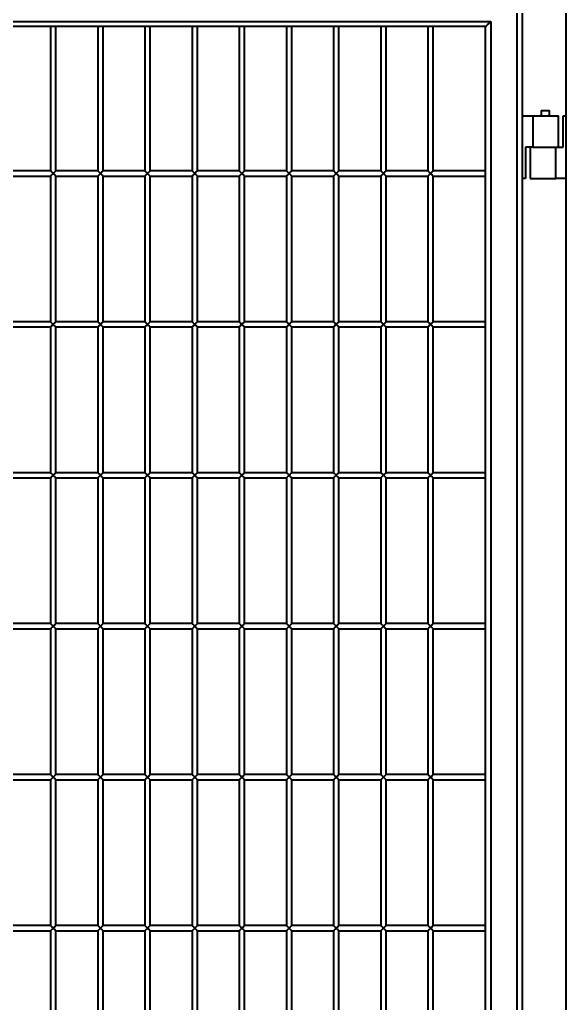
# Model space of a CAD drawing. Header units: millimetres. Extents: x 0 to 297, y 0 to 210.
# Drawn here: x 211.49 to 216.7, y 165.09 to 174.48 of the extents above; entities that cross this region are included whole.
import ezdxf

# ---------------------------------------------------------------- set-up
doc = ezdxf.new("R2010")
doc.units = ezdxf.units.MM
doc.layers.add('轮廓实线层', color=7, linetype='Continuous', lineweight=40)

msp = doc.modelspace()

# ---------------------------------------------------------------- linework, layer by layer
at = {"layer": '轮廓实线层', "color": 7, "linetype": 'Continuous', "lineweight": 40}
for p, q in [((216.7048, 155.7603), (216.7048, 175.7603)), ((216.2848, 174.7603), (216.2848, 156.7603)), ((216.2348, 156.8103), (216.2348, 174.7103)), ((208.0248, 174.4603), (215.9848, 174.4603)), ((215.9848, 174.4603), (215.9848, 157.0603)), ((215.9348, 174.4103), (208.0748, 174.4103)), ((211.7848, 174.4103), (211.7848, 173.0353)), ((211.8348, 173.0353), (211.8348, 174.4103)), ((212.2348, 174.4103), (212.2348, 173.0353)), ((212.2848, 173.0353), (212.2848, 174.4103)), ((212.6848, 174.4103), (212.6848, 173.0353)), ((212.7348, 173.0353), (212.7348, 174.4103)), ((213.1348, 174.4103), (213.1348, 173.0353)), ((213.1848, 173.0353), (213.1848, 174.4103)), ((213.5848, 174.4103), (213.5848, 173.0353)), ((213.6348, 173.0353), (213.6348, 174.4103)), ((214.0348, 174.4103), (214.0348, 173.0353)), ((214.0848, 173.0353), (214.0848, 174.4103)), ((214.4848, 174.4103), (214.4848, 173.0353)), ((214.5348, 173.0353), (214.5348, 174.4103)), ((214.9348, 174.4103), (214.9348, 173.0353)), ((214.9848, 173.0353), (214.9848, 174.4103)), ((215.3848, 174.4103), (215.3848, 173.0353)), ((215.4348, 173.0353), (215.4348, 174.4103)), ((215.9348, 157.1103), (215.9348, 174.4103)), ((216.4648, 173.6103), (216.4648, 173.5603)), ((216.4648, 173.6103), (216.5448, 173.6103)), ((216.5448, 173.5603), (216.5448, 173.6103)), ((216.2848, 173.5603), (216.3848, 173.5603)), ((216.3848, 173.5603), (216.6298, 173.5603)), ((216.3848, 173.5603), (216.3848, 173.2603)), ((216.6298, 173.2603), (216.6298, 173.5603)), ((216.6748, 173.2603), (216.6748, 173.5603)), ((216.6748, 173.5603), (216.7048, 173.5603)), ((216.3148, 173.2603), (216.3148, 172.9603)), ((216.3848, 173.2603), (216.3148, 173.2603)), ((216.3598, 173.2603), (216.3598, 172.9603)), ((216.3848, 173.2603), (216.4948, 173.2603)), ((216.4948, 173.2603), (216.6048, 173.2603)), ((216.6048, 172.9603), (216.6048, 173.2603)), ((216.6048, 173.2603), (216.6748, 173.2603)), ((211.7848, 173.0353), (211.3848, 173.0353)), ((212.2348, 173.0353), (211.8348, 173.0353)), ((212.6848, 173.0353), (212.2848, 173.0353)), ((213.1348, 173.0353), (212.7348, 173.0353)), ((213.5848, 173.0353), (213.1848, 173.0353)), ((213.5848, 173.0353), (213.6098, 173.0103)), ((214.0348, 173.0353), (213.6348, 173.0353)), ((214.4848, 173.0353), (214.0848, 173.0353)), ((214.5098, 173.0103), (214.5348, 173.0353)), ((214.9348, 173.0353), (214.5348, 173.0353)), ((214.9348, 173.0353), (214.9598, 173.0103)), ((215.3848, 173.0353), (214.9848, 173.0353)), ((215.9348, 173.0353), (215.4348, 173.0353)), ((211.3848, 172.9853), (211.7848, 172.9853)), ((211.7848, 172.9853), (211.7848, 171.5953)), ((211.8348, 171.5953), (211.8348, 172.9853)), ((211.8348, 172.9853), (212.2348, 172.9853)), ((212.2598, 173.0103), (212.2348, 172.9853)), ((212.2348, 172.9853), (212.2348, 171.5953)), ((212.2848, 171.5953), (212.2848, 172.9853)), ((212.2848, 172.9853), (212.6848, 172.9853)), ((212.6848, 172.9853), (212.6848, 171.5953)), ((212.7348, 172.9853), (212.7098, 173.0103)), ((212.7348, 171.5953), (212.7348, 172.9853)), ((212.7348, 172.9853), (213.1348, 172.9853)), ((213.1348, 172.9853), (213.1348, 171.5953)), ((213.1848, 171.5953), (213.1848, 172.9853)), ((213.1848, 172.9853), (213.5848, 172.9853)), ((213.5848, 172.9853), (213.5848, 171.5953)), ((213.6348, 171.5953), (213.6348, 172.9853)), ((213.6348, 172.9853), (214.0348, 172.9853)), ((214.0348, 172.9853), (214.0348, 171.5953)), ((214.0848, 171.5953), (214.0848, 172.9853)), ((214.0848, 172.9853), (214.4848, 172.9853)), ((214.5098, 173.0103), (214.4848, 172.9853)), ((214.4848, 172.9853), (214.4848, 171.5953)), ((214.5348, 171.5953), (214.5348, 172.9853)), ((214.5348, 172.9853), (214.9348, 172.9853)), ((214.9348, 172.9853), (214.9348, 171.5953)), ((214.9848, 172.9853), (214.9598, 173.0103)), ((214.9848, 171.5953), (214.9848, 172.9853)), ((214.9848, 172.9853), (215.3848, 172.9853)), ((215.3848, 172.9853), (215.3848, 171.5953)), ((215.4348, 172.9853), (215.9348, 172.9853)), ((215.4348, 171.5953), (215.4348, 172.9853)), ((216.3148, 172.9603), (216.2848, 172.9603)), ((216.3598, 172.9603), (216.6048, 172.9603)), ((216.7048, 172.9603), (216.6048, 172.9603)), ((211.7848, 171.5953), (211.3848, 171.5953)), ((211.3848, 171.5453), (211.7848, 171.5453)), ((211.7848, 171.5953), (211.8098, 171.5703)), ((211.7848, 171.5453), (211.7848, 170.1553)), ((211.8348, 171.5453), (211.8098, 171.5703)), ((212.2348, 171.5953), (211.8348, 171.5953)), ((211.8348, 170.1553), (211.8348, 171.5453)), ((211.8348, 171.5453), (212.2348, 171.5453)), ((212.2348, 171.5453), (212.2348, 170.1553)), ((212.6848, 171.5953), (212.2848, 171.5953)), ((212.2848, 170.1553), (212.2848, 171.5453)), ((212.2848, 171.5453), (212.6848, 171.5453)), ((212.7098, 171.5703), (212.6848, 171.5453)), ((212.6848, 171.5453), (212.6848, 170.1553)), ((212.7098, 171.5703), (212.7348, 171.5953)), ((213.1348, 171.5953), (212.7348, 171.5953)), ((212.7348, 170.1553), (212.7348, 171.5453)), ((212.7348, 171.5453), (213.1348, 171.5453)), ((213.1348, 171.5953), (213.1598, 171.5703)), ((213.1348, 171.5453), (213.1348, 170.1553)), ((213.1848, 171.5453), (213.1598, 171.5703)), ((213.5848, 171.5953), (213.1848, 171.5953)), ((213.1848, 170.1553), (213.1848, 171.5453)), ((213.1848, 171.5453), (213.5848, 171.5453)), ((213.5848, 171.5453), (213.5848, 170.1553)), ((214.0348, 171.5953), (213.6348, 171.5953)), ((213.6348, 170.1553), (213.6348, 171.5453)), ((213.6348, 171.5453), (214.0348, 171.5453)), ((214.0348, 171.5453), (214.0348, 170.1553)), ((214.4848, 171.5953), (214.0848, 171.5953)), ((214.0848, 170.1553), (214.0848, 171.5453)), ((214.0848, 171.5453), (214.4848, 171.5453)), ((214.4848, 171.5453), (214.4848, 170.1553)), ((214.9348, 171.5953), (214.5348, 171.5953)), ((214.5348, 170.1553), (214.5348, 171.5453)), ((214.5348, 171.5453), (214.9348, 171.5453)), ((214.9348, 171.5453), (214.9348, 170.1553)), ((214.9598, 171.5703), (214.9848, 171.5953)), ((215.3848, 171.5953), (214.9848, 171.5953)), ((214.9848, 170.1553), (214.9848, 171.5453)), ((214.9848, 171.5453), (215.3848, 171.5453)), ((215.3848, 171.5453), (215.3848, 170.1553)), ((215.9348, 171.5953), (215.4348, 171.5953)), ((215.4348, 171.5453), (215.9348, 171.5453)), ((215.4348, 170.1553), (215.4348, 171.5453)), ((211.7848, 170.1553), (211.3848, 170.1553)), ((212.2348, 170.1553), (211.8348, 170.1553)), ((212.2598, 170.1303), (212.2348, 170.1053)), ((212.6848, 170.1553), (212.2848, 170.1553)), ((212.7348, 170.1053), (212.7098, 170.1303)), ((213.1348, 170.1553), (212.7348, 170.1553)), ((213.5848, 170.1553), (213.1848, 170.1553)), ((214.0348, 170.1553), (213.6348, 170.1553)), ((214.4848, 170.1553), (214.0848, 170.1553)), ((214.5098, 170.1303), (214.4848, 170.1053)), ((214.5098, 170.1303), (214.5348, 170.1553)), ((214.9348, 170.1553), (214.5348, 170.1553)), ((214.9848, 170.1053), (214.9598, 170.1303)), ((215.3848, 170.1553), (214.9848, 170.1553)), ((215.9348, 170.1553), (215.4348, 170.1553)), ((211.3848, 170.1053), (211.7848, 170.1053)), ((211.7848, 170.1053), (211.7848, 168.7153)), ((211.8348, 168.7153), (211.8348, 170.1053)), ((211.8348, 170.1053), (212.2348, 170.1053)), ((212.2348, 170.1053), (212.2348, 168.7153)), ((212.2848, 168.7153), (212.2848, 170.1053)), ((212.2848, 170.1053), (212.6848, 170.1053)), ((212.6848, 170.1053), (212.6848, 168.7153)), ((212.7348, 168.7153), (212.7348, 170.1053)), ((212.7348, 170.1053), (213.1348, 170.1053)), ((213.1348, 170.1053), (213.1348, 168.7153)), ((213.1848, 168.7153), (213.1848, 170.1053)), ((213.1848, 170.1053), (213.5848, 170.1053)), ((213.5848, 170.1053), (213.5848, 168.7153)), ((213.6348, 168.7153), (213.6348, 170.1053)), ((213.6348, 170.1053), (214.0348, 170.1053)), ((214.0348, 170.1053), (214.0348, 168.7153)), ((214.0848, 168.7153), (214.0848, 170.1053)), ((214.0848, 170.1053), (214.4848, 170.1053)), ((214.4848, 170.1053), (214.4848, 168.7153)), ((214.5348, 168.7153), (214.5348, 170.1053)), ((214.5348, 170.1053), (214.9348, 170.1053)), ((214.9348, 170.1053), (214.9348, 168.7153)), ((214.9848, 168.7153), (214.9848, 170.1053)), ((214.9848, 170.1053), (215.3848, 170.1053)), ((215.3848, 170.1053), (215.3848, 168.7153)), ((215.4348, 170.1053), (215.9348, 170.1053)), ((215.4348, 168.7153), (215.4348, 170.1053)), ((211.7848, 168.7153), (211.3848, 168.7153)), ((212.2348, 168.7153), (211.8348, 168.7153)), ((212.2348, 168.7153), (212.2598, 168.6903)), ((212.6848, 168.7153), (212.2848, 168.7153)), ((212.7098, 168.6903), (212.7348, 168.7153)), ((213.1348, 168.7153), (212.7348, 168.7153)), ((213.5848, 168.7153), (213.1848, 168.7153)), ((214.0348, 168.7153), (213.6348, 168.7153)), ((214.4848, 168.7153), (214.0848, 168.7153)), ((214.4848, 168.7153), (214.5098, 168.6903)), ((214.9348, 168.7153), (214.5348, 168.7153)), ((214.9598, 168.6903), (214.9848, 168.7153)), ((215.3848, 168.7153), (214.9848, 168.7153)), ((215.9348, 168.7153), (215.4348, 168.7153)), ((211.3848, 168.6653), (211.7848, 168.6653)), ((211.7848, 168.6653), (211.7848, 167.2753)), ((211.8348, 167.2753), (211.8348, 168.6653)), ((211.8348, 168.6653), (212.2348, 168.6653)), ((212.2348, 168.6653), (212.2348, 167.2753)), ((212.2848, 167.2753), (212.2848, 168.6653)), ((212.2848, 168.6653), (212.6848, 168.6653)), ((212.6848, 168.6653), (212.6848, 167.2753)), ((212.7348, 167.2753), (212.7348, 168.6653)), ((212.7348, 168.6653), (213.1348, 168.6653)), ((213.1348, 168.6653), (213.1348, 167.2753)), ((213.1848, 167.2753), (213.1848, 168.6653)), ((213.1848, 168.6653), (213.5848, 168.6653)), ((213.5848, 168.6653), (213.5848, 167.2753)), ((213.6348, 167.2753), (213.6348, 168.6653)), ((213.6348, 168.6653), (214.0348, 168.6653)), ((214.0348, 168.6653), (214.0348, 167.2753)), ((214.0848, 167.2753), (214.0848, 168.6653)), ((214.0848, 168.6653), (214.4848, 168.6653)), ((214.4848, 168.6653), (214.4848, 167.2753)), ((214.5348, 168.6653), (214.5098, 168.6903)), ((214.5348, 167.2753), (214.5348, 168.6653)), ((214.5348, 168.6653), (214.9348, 168.6653)), ((214.9348, 168.6653), (214.9348, 167.2753)), ((214.9848, 167.2753), (214.9848, 168.6653)), ((214.9848, 168.6653), (215.3848, 168.6653)), ((215.3848, 168.6653), (215.3848, 167.2753)), ((215.4348, 168.6653), (215.9348, 168.6653)), ((215.4348, 167.2753), (215.4348, 168.6653)), ((211.7848, 167.2753), (211.3848, 167.2753)), ((211.3848, 167.2253), (211.7848, 167.2253)), ((211.8098, 167.2503), (211.7848, 167.2253)), ((211.7848, 167.2253), (211.7848, 165.8353)), ((211.8098, 167.2503), (211.8348, 167.2753)), ((212.2348, 167.2753), (211.8348, 167.2753)), ((211.8348, 165.8353), (211.8348, 167.2253)), ((211.8348, 167.2253), (212.2348, 167.2253)), ((212.2348, 167.2253), (212.2348, 165.8353)), ((212.6848, 167.2753), (212.2848, 167.2753)), ((212.2848, 165.8353), (212.2848, 167.2253)), ((212.2848, 167.2253), (212.6848, 167.2253)), ((212.6848, 167.2753), (212.7098, 167.2503)), ((212.6848, 167.2253), (212.6848, 165.8353)), ((212.7348, 167.2253), (212.7098, 167.2503)), ((213.1348, 167.2753), (212.7348, 167.2753)), ((212.7348, 165.8353), (212.7348, 167.2253)), ((212.7348, 167.2253), (213.1348, 167.2253)), ((213.1598, 167.2503), (213.1348, 167.2253)), ((213.1348, 167.2253), (213.1348, 165.8353)), ((213.1598, 167.2503), (213.1848, 167.2753)), ((213.5848, 167.2753), (213.1848, 167.2753)), ((213.1848, 165.8353), (213.1848, 167.2253)), ((213.1848, 167.2253), (213.5848, 167.2253)), ((213.5848, 167.2253), (213.5848, 165.8353)), ((214.0348, 167.2753), (213.6348, 167.2753)), ((213.6348, 165.8353), (213.6348, 167.2253)), ((213.6348, 167.2253), (214.0348, 167.2253)), ((214.0348, 167.2253), (214.0348, 165.8353)), ((214.4848, 167.2753), (214.0848, 167.2753)), ((214.0848, 165.8353), (214.0848, 167.2253)), ((214.0848, 167.2253), (214.4848, 167.2253)), ((214.4848, 167.2253), (214.4848, 165.8353)), ((214.9348, 167.2753), (214.5348, 167.2753)), ((214.5348, 165.8353), (214.5348, 167.2253)), ((214.5348, 167.2253), (214.9348, 167.2253)), ((214.9348, 167.2253), (214.9348, 165.8353)), ((214.9848, 167.2253), (214.9598, 167.2503)), ((215.3848, 167.2753), (214.9848, 167.2753)), ((214.9848, 165.8353), (214.9848, 167.2253)), ((214.9848, 167.2253), (215.3848, 167.2253)), ((215.3848, 167.2253), (215.3848, 165.8353)), ((215.9348, 167.2753), (215.4348, 167.2753)), ((215.4348, 167.2253), (215.9348, 167.2253)), ((215.4348, 165.8353), (215.4348, 167.2253)), ((211.7848, 165.8353), (211.3848, 165.8353)), ((212.2348, 165.8353), (211.8348, 165.8353)), ((212.2348, 165.8353), (212.2598, 165.8103)), ((212.6848, 165.8353), (212.2848, 165.8353)), ((212.7098, 165.8103), (212.7348, 165.8353)), ((213.1348, 165.8353), (212.7348, 165.8353)), ((213.5848, 165.8353), (213.1848, 165.8353)), ((213.6098, 165.8103), (213.5848, 165.7853)), ((214.0348, 165.8353), (213.6348, 165.8353)), ((214.4848, 165.8353), (214.0848, 165.8353)), ((214.4848, 165.8353), (214.5098, 165.8103)), ((214.9348, 165.8353), (214.5348, 165.8353)), ((214.9598, 165.8103), (214.9348, 165.7853)), ((214.9598, 165.8103), (214.9848, 165.8353)), ((215.3848, 165.8353), (214.9848, 165.8353)), ((215.9348, 165.8353), (215.4348, 165.8353)), ((211.3848, 165.7853), (211.7848, 165.7853)), ((211.7848, 165.7853), (211.7848, 164.3953)), ((211.8348, 164.3953), (211.8348, 165.7853)), ((211.8348, 165.7853), (212.2348, 165.7853)), ((212.2348, 165.7853), (212.2348, 164.3953)), ((212.2848, 164.3953), (212.2848, 165.7853)), ((212.2848, 165.7853), (212.6848, 165.7853)), ((212.6848, 165.7853), (212.6848, 164.3953)), ((212.7348, 164.3953), (212.7348, 165.7853)), ((212.7348, 165.7853), (213.1348, 165.7853)), ((213.1348, 165.7853), (213.1348, 164.3953)), ((213.1848, 164.3953), (213.1848, 165.7853)), ((213.1848, 165.7853), (213.5848, 165.7853)), ((213.5848, 165.7853), (213.5848, 164.3953)), ((213.6348, 164.3953), (213.6348, 165.7853)), ((213.6348, 165.7853), (214.0348, 165.7853)), ((214.0348, 165.7853), (214.0348, 164.3953)), ((214.0848, 164.3953), (214.0848, 165.7853)), ((214.0848, 165.7853), (214.4848, 165.7853)), ((214.4848, 165.7853), (214.4848, 164.3953)), ((214.5348, 164.3953), (214.5348, 165.7853)), ((214.5348, 165.7853), (214.9348, 165.7853)), ((214.9348, 165.7853), (214.9348, 164.3953)), ((214.9848, 164.3953), (214.9848, 165.7853)), ((214.9848, 165.7853), (215.3848, 165.7853)), ((215.3848, 165.7853), (215.3848, 164.3953)), ((215.4348, 165.7853), (215.9348, 165.7853)), ((215.4348, 164.3953), (215.4348, 165.7853))]:
    msp.add_line(p, q, dxfattribs=at)
at = {"layer": '轮廓实线层', "color": 7, "linetype": 'Continuous', "lineweight": 40, "flags": 128}
for points in [[(215.9848, 174.4603), (215.9751, 174.4505), (215.9657, 174.4411), (215.957, 174.4325), (215.9495, 174.4249), (215.9432, 174.4187), (215.9386, 174.4141), (215.9358, 174.4112), (215.9348, 174.4103)], [(211.7848, 173.0353), (211.7852, 173.0349), (211.7863, 173.0338), (211.7882, 173.0319), (211.7907, 173.0294), (211.7938, 173.0263), (211.7973, 173.0228), (211.8013, 173.0188), (211.8055, 173.0146), (211.8098, 173.0103)], [(211.8098, 173.0103), (211.8144, 173.0149), (211.8189, 173.0193), (211.823, 173.0234), (211.8267, 173.0271), (211.8298, 173.0302), (211.8322, 173.0326), (211.8339, 173.0343), (211.8347, 173.0352), (211.8348, 173.0353)], [(212.2348, 173.0353), (212.2352, 173.0349), (212.2363, 173.0338), (212.2382, 173.0319), (212.2407, 173.0294), (212.2438, 173.0263), (212.2473, 173.0228), (212.2513, 173.0188), (212.2555, 173.0146), (212.2598, 173.0103)], [(212.2598, 173.0103), (212.2644, 173.0149), (212.2689, 173.0193), (212.273, 173.0234), (212.2767, 173.0271), (212.2798, 173.0302), (212.2822, 173.0326), (212.2839, 173.0343), (212.2847, 173.0352), (212.2848, 173.0353)], [(212.6848, 173.0353), (212.6852, 173.0349), (212.6863, 173.0338), (212.6882, 173.0319), (212.6907, 173.0294), (212.6938, 173.0263), (212.6973, 173.0228), (212.7013, 173.0188), (212.7055, 173.0146), (212.7098, 173.0103)], [(212.7098, 173.0103), (212.7144, 173.0149), (212.7189, 173.0193), (212.723, 173.0234), (212.7267, 173.0271), (212.7298, 173.0302), (212.7322, 173.0326), (212.7339, 173.0343), (212.7347, 173.0352), (212.7348, 173.0353)], [(213.1348, 173.0353), (213.1352, 173.0349), (213.1363, 173.0338), (213.1382, 173.0319), (213.1407, 173.0294), (213.1438, 173.0263), (213.1473, 173.0228), (213.1513, 173.0188), (213.1555, 173.0146), (213.1598, 173.0103)], [(213.1598, 173.0103), (213.1644, 173.0149), (213.1689, 173.0193), (213.173, 173.0234), (213.1767, 173.0271), (213.1798, 173.0302), (213.1822, 173.0326), (213.1839, 173.0343), (213.1847, 173.0352), (213.1848, 173.0353)], [(213.6098, 173.0103), (213.6144, 173.0149), (213.6189, 173.0193), (213.623, 173.0234), (213.6267, 173.0271), (213.6298, 173.0302), (213.6322, 173.0326), (213.6339, 173.0343), (213.6347, 173.0352), (213.6348, 173.0353)], [(214.0348, 173.0353), (214.0352, 173.0349), (214.0363, 173.0338), (214.0382, 173.0319), (214.0407, 173.0294), (214.0438, 173.0263), (214.0473, 173.0228), (214.0513, 173.0188), (214.0555, 173.0146), (214.0598, 173.0103)], [(214.0598, 173.0103), (214.0644, 173.0149), (214.0689, 173.0193), (214.073, 173.0234), (214.0767, 173.0271), (214.0798, 173.0302), (214.0822, 173.0326), (214.0839, 173.0343), (214.0847, 173.0352), (214.0848, 173.0353)], [(214.4848, 173.0353), (214.4852, 173.0349), (214.4863, 173.0338), (214.4882, 173.0319), (214.4907, 173.0294), (214.4938, 173.0263), (214.4973, 173.0228), (214.5013, 173.0188), (214.5055, 173.0146), (214.5098, 173.0103)], [(214.9598, 173.0103), (214.9644, 173.0149), (214.9689, 173.0193), (214.973, 173.0234), (214.9767, 173.0271), (214.9798, 173.0302), (214.9822, 173.0326), (214.9839, 173.0343), (214.9847, 173.0352), (214.9848, 173.0353)], [(215.3848, 173.0353), (215.3852, 173.0349), (215.3863, 173.0338), (215.3882, 173.0319), (215.3907, 173.0294), (215.3938, 173.0263), (215.3973, 173.0228), (215.4013, 173.0188), (215.4055, 173.0146), (215.4098, 173.0103)], [(215.4098, 173.0103), (215.4144, 173.0149), (215.4189, 173.0193), (215.423, 173.0234), (215.4267, 173.0271), (215.4298, 173.0302), (215.4322, 173.0326), (215.4339, 173.0343), (215.4347, 173.0352), (215.4348, 173.0353)], [(211.8098, 173.0103), (211.8055, 173.0059), (211.8013, 173.0017), (211.7973, 172.9978), (211.7938, 172.9942), (211.7907, 172.9911), (211.7882, 172.9886), (211.7863, 172.9868), (211.7852, 172.9856), (211.7848, 172.9853)], [(211.8348, 172.9853), (211.8347, 172.9854), (211.8339, 172.9862), (211.8322, 172.9879), (211.8298, 172.9903), (211.8267, 172.9934), (211.823, 172.9971), (211.8189, 173.0012), (211.8144, 173.0057), (211.8098, 173.0103)], [(212.2848, 172.9853), (212.2847, 172.9854), (212.2839, 172.9862), (212.2822, 172.9879), (212.2798, 172.9903), (212.2767, 172.9934), (212.273, 172.9971), (212.2689, 173.0012), (212.2644, 173.0057), (212.2598, 173.0103)], [(212.7098, 173.0103), (212.7055, 173.0059), (212.7013, 173.0017), (212.6973, 172.9978), (212.6938, 172.9942), (212.6907, 172.9911), (212.6882, 172.9886), (212.6863, 172.9868), (212.6852, 172.9856), (212.6848, 172.9853)], [(213.1598, 173.0103), (213.1555, 173.0059), (213.1513, 173.0017), (213.1473, 172.9978), (213.1438, 172.9942), (213.1407, 172.9911), (213.1382, 172.9886), (213.1363, 172.9868), (213.1352, 172.9856), (213.1348, 172.9853)], [(213.1848, 172.9853), (213.1847, 172.9854), (213.1839, 172.9862), (213.1822, 172.9879), (213.1798, 172.9903), (213.1767, 172.9934), (213.173, 172.9971), (213.1689, 173.0012), (213.1644, 173.0057), (213.1598, 173.0103)], [(213.6098, 173.0103), (213.6055, 173.0059), (213.6013, 173.0017), (213.5973, 172.9978), (213.5938, 172.9942), (213.5907, 172.9911), (213.5882, 172.9886), (213.5863, 172.9868), (213.5852, 172.9856), (213.5848, 172.9853)], [(213.6348, 172.9853), (213.6347, 172.9854), (213.6339, 172.9862), (213.6322, 172.9879), (213.6298, 172.9903), (213.6267, 172.9934), (213.623, 172.9971), (213.6189, 173.0012), (213.6144, 173.0057), (213.6098, 173.0103)], [(214.0598, 173.0103), (214.0555, 173.0059), (214.0513, 173.0017), (214.0473, 172.9978), (214.0438, 172.9942), (214.0407, 172.9911), (214.0382, 172.9886), (214.0363, 172.9868), (214.0352, 172.9856), (214.0348, 172.9853)], [(214.0848, 172.9853), (214.0847, 172.9854), (214.0839, 172.9862), (214.0822, 172.9879), (214.0798, 172.9903), (214.0767, 172.9934), (214.073, 172.9971), (214.0689, 173.0012), (214.0644, 173.0057), (214.0598, 173.0103)], [(214.5348, 172.9853), (214.5347, 172.9854), (214.5339, 172.9862), (214.5322, 172.9879), (214.5298, 172.9903), (214.5267, 172.9934), (214.523, 172.9971), (214.5189, 173.0012), (214.5144, 173.0057), (214.5098, 173.0103)], [(214.9598, 173.0103), (214.9555, 173.0059), (214.9513, 173.0017), (214.9473, 172.9978), (214.9438, 172.9942), (214.9407, 172.9911), (214.9382, 172.9886), (214.9363, 172.9868), (214.9352, 172.9856), (214.9348, 172.9853)], [(215.4098, 173.0103), (215.4055, 173.0059), (215.4013, 173.0017), (215.3973, 172.9978), (215.3938, 172.9942), (215.3907, 172.9911), (215.3882, 172.9886), (215.3863, 172.9868), (215.3852, 172.9856), (215.3848, 172.9853)], [(215.4348, 172.9853), (215.4347, 172.9854), (215.4339, 172.9862), (215.4322, 172.9879), (215.4298, 172.9903), (215.4267, 172.9934), (215.423, 172.9971), (215.4189, 173.0012), (215.4144, 173.0057), (215.4098, 173.0103)], [(211.8098, 171.5703), (211.8055, 171.5659), (211.8013, 171.5617), (211.7973, 171.5578), (211.7938, 171.5542), (211.7907, 171.5511), (211.7882, 171.5486), (211.7863, 171.5468), (211.7852, 171.5456), (211.7848, 171.5453)], [(211.8098, 171.5703), (211.8144, 171.5749), (211.8189, 171.5793), (211.823, 171.5834), (211.8267, 171.5871), (211.8298, 171.5902), (211.8322, 171.5926), (211.8339, 171.5943), (211.8347, 171.5952), (211.8348, 171.5953)], [(212.2348, 171.5953), (212.2352, 171.5949), (212.2363, 171.5938), (212.2382, 171.5919), (212.2407, 171.5894), (212.2438, 171.5863), (212.2473, 171.5828), (212.2513, 171.5788), (212.2555, 171.5746), (212.2598, 171.5703)], [(212.2598, 171.5703), (212.2555, 171.5659), (212.2513, 171.5617), (212.2473, 171.5578), (212.2438, 171.5542), (212.2407, 171.5511), (212.2382, 171.5486), (212.2363, 171.5468), (212.2352, 171.5456), (212.2348, 171.5453)], [(212.2598, 171.5703), (212.2644, 171.5749), (212.2689, 171.5793), (212.273, 171.5834), (212.2767, 171.5871), (212.2798, 171.5902), (212.2822, 171.5926), (212.2839, 171.5943), (212.2847, 171.5952), (212.2848, 171.5953)], [(212.2848, 171.5453), (212.2847, 171.5454), (212.2839, 171.5462), (212.2822, 171.5479), (212.2798, 171.5503), (212.2767, 171.5534), (212.273, 171.5571), (212.2689, 171.5612), (212.2644, 171.5657), (212.2598, 171.5703)], [(212.6848, 171.5953), (212.6852, 171.5949), (212.6863, 171.5938), (212.6882, 171.5919), (212.6907, 171.5894), (212.6938, 171.5863), (212.6973, 171.5828), (212.7013, 171.5788), (212.7055, 171.5746), (212.7098, 171.5703)], [(212.7348, 171.5453), (212.7347, 171.5454), (212.7339, 171.5462), (212.7322, 171.5479), (212.7298, 171.5503), (212.7267, 171.5534), (212.723, 171.5571), (212.7189, 171.5612), (212.7144, 171.5657), (212.7098, 171.5703)], [(213.1598, 171.5703), (213.1555, 171.5659), (213.1513, 171.5617), (213.1473, 171.5578), (213.1438, 171.5542), (213.1407, 171.5511), (213.1382, 171.5486), (213.1363, 171.5468), (213.1352, 171.5456), (213.1348, 171.5453)], [(213.1598, 171.5703), (213.1644, 171.5749), (213.1689, 171.5793), (213.173, 171.5834), (213.1767, 171.5871), (213.1798, 171.5902), (213.1822, 171.5926), (213.1839, 171.5943), (213.1847, 171.5952), (213.1848, 171.5953)], [(213.5848, 171.5953), (213.5852, 171.5949), (213.5863, 171.5938), (213.5882, 171.5919), (213.5907, 171.5894), (213.5938, 171.5863), (213.5973, 171.5828), (213.6013, 171.5788), (213.6055, 171.5746), (213.6098, 171.5703)], [(213.6098, 171.5703), (213.6055, 171.5659), (213.6013, 171.5617), (213.5973, 171.5578), (213.5938, 171.5542), (213.5907, 171.5511), (213.5882, 171.5486), (213.5863, 171.5468), (213.5852, 171.5456), (213.5848, 171.5453)], [(213.6098, 171.5703), (213.6144, 171.5749), (213.6189, 171.5793), (213.623, 171.5834), (213.6267, 171.5871), (213.6298, 171.5902), (213.6322, 171.5926), (213.6339, 171.5943), (213.6347, 171.5952), (213.6348, 171.5953)], [(213.6348, 171.5453), (213.6347, 171.5454), (213.6339, 171.5462), (213.6322, 171.5479), (213.6298, 171.5503), (213.6267, 171.5534), (213.623, 171.5571), (213.6189, 171.5612), (213.6144, 171.5657), (213.6098, 171.5703)], [(214.0348, 171.5953), (214.0352, 171.5949), (214.0363, 171.5938), (214.0382, 171.5919), (214.0407, 171.5894), (214.0438, 171.5863), (214.0473, 171.5828), (214.0513, 171.5788), (214.0555, 171.5746), (214.0598, 171.5703)], [(214.0598, 171.5703), (214.0555, 171.5659), (214.0513, 171.5617), (214.0473, 171.5578), (214.0438, 171.5542), (214.0407, 171.5511), (214.0382, 171.5486), (214.0363, 171.5468), (214.0352, 171.5456), (214.0348, 171.5453)], [(214.0598, 171.5703), (214.0644, 171.5749), (214.0689, 171.5793), (214.073, 171.5834), (214.0767, 171.5871), (214.0798, 171.5902), (214.0822, 171.5926), (214.0839, 171.5943), (214.0847, 171.5952), (214.0848, 171.5953)], [(214.0848, 171.5453), (214.0847, 171.5454), (214.0839, 171.5462), (214.0822, 171.5479), (214.0798, 171.5503), (214.0767, 171.5534), (214.073, 171.5571), (214.0689, 171.5612), (214.0644, 171.5657), (214.0598, 171.5703)], [(214.4848, 171.5953), (214.4852, 171.5949), (214.4863, 171.5938), (214.4882, 171.5919), (214.4907, 171.5894), (214.4938, 171.5863), (214.4973, 171.5828), (214.5013, 171.5788), (214.5055, 171.5746), (214.5098, 171.5703)], [(214.5098, 171.5703), (214.5055, 171.5659), (214.5013, 171.5617), (214.4973, 171.5578), (214.4938, 171.5542), (214.4907, 171.5511), (214.4882, 171.5486), (214.4863, 171.5468), (214.4852, 171.5456), (214.4848, 171.5453)], [(214.5098, 171.5703), (214.5144, 171.5749), (214.5189, 171.5793), (214.523, 171.5834), (214.5267, 171.5871), (214.5298, 171.5902), (214.5322, 171.5926), (214.5339, 171.5943), (214.5347, 171.5952), (214.5348, 171.5953)], [(214.5348, 171.5453), (214.5347, 171.5454), (214.5339, 171.5462), (214.5322, 171.5479), (214.5298, 171.5503), (214.5267, 171.5534), (214.523, 171.5571), (214.5189, 171.5612), (214.5144, 171.5657), (214.5098, 171.5703)], [(214.9348, 171.5953), (214.9352, 171.5949), (214.9363, 171.5938), (214.9382, 171.5919), (214.9407, 171.5894), (214.9438, 171.5863), (214.9473, 171.5828), (214.9513, 171.5788), (214.9555, 171.5746), (214.9598, 171.5703)], [(214.9598, 171.5703), (214.9555, 171.5659), (214.9513, 171.5617), (214.9473, 171.5578), (214.9438, 171.5542), (214.9407, 171.5511), (214.9382, 171.5486), (214.9363, 171.5468), (214.9352, 171.5456), (214.9348, 171.5453)], [(214.9848, 171.5453), (214.9847, 171.5454), (214.9839, 171.5462), (214.9822, 171.5479), (214.9798, 171.5503), (214.9767, 171.5534), (214.973, 171.5571), (214.9689, 171.5612), (214.9644, 171.5657), (214.9598, 171.5703)], [(215.3848, 171.5953), (215.3852, 171.5949), (215.3863, 171.5938), (215.3882, 171.5919), (215.3907, 171.5894), (215.3938, 171.5863), (215.3973, 171.5828), (215.4013, 171.5788), (215.4055, 171.5746), (215.4098, 171.5703)], [(215.4098, 171.5703), (215.4055, 171.5659), (215.4013, 171.5617), (215.3973, 171.5578), (215.3938, 171.5542), (215.3907, 171.5511), (215.3882, 171.5486), (215.3863, 171.5468), (215.3852, 171.5456), (215.3848, 171.5453)], [(215.4098, 171.5703), (215.4144, 171.5749), (215.4189, 171.5793), (215.423, 171.5834), (215.4267, 171.5871), (215.4298, 171.5902), (215.4322, 171.5926), (215.4339, 171.5943), (215.4347, 171.5952), (215.4348, 171.5953)], [(215.4348, 171.5453), (215.4347, 171.5454), (215.4339, 171.5462), (215.4322, 171.5479), (215.4298, 171.5503), (215.4267, 171.5534), (215.423, 171.5571), (215.4189, 171.5612), (215.4144, 171.5657), (215.4098, 171.5703)], [(211.7848, 170.1553), (211.7852, 170.1549), (211.7863, 170.1538), (211.7882, 170.1519), (211.7907, 170.1494), (211.7938, 170.1463), (211.7973, 170.1428), (211.8013, 170.1388), (211.8055, 170.1346), (211.8098, 170.1303)], [(211.8098, 170.1303), (211.8055, 170.1259), (211.8013, 170.1217), (211.7973, 170.1178), (211.7938, 170.1142), (211.7907, 170.1111), (211.7882, 170.1086), (211.7863, 170.1068), (211.7852, 170.1056), (211.7848, 170.1053)], [(211.8098, 170.1303), (211.8144, 170.1349), (211.8189, 170.1393), (211.823, 170.1434), (211.8267, 170.1471), (211.8298, 170.1502), (211.8322, 170.1526), (211.8339, 170.1543), (211.8347, 170.1552), (211.8348, 170.1553)], [(211.8348, 170.1053), (211.8347, 170.1054), (211.8339, 170.1062), (211.8322, 170.1079), (211.8298, 170.1103), (211.8267, 170.1134), (211.823, 170.1171), (211.8189, 170.1212), (211.8144, 170.1257), (211.8098, 170.1303)], [(212.2348, 170.1553), (212.2352, 170.1549), (212.2363, 170.1538), (212.2382, 170.1519), (212.2407, 170.1494), (212.2438, 170.1463), (212.2473, 170.1428), (212.2513, 170.1388), (212.2555, 170.1346), (212.2598, 170.1303)], [(212.2598, 170.1303), (212.2644, 170.1349), (212.2689, 170.1393), (212.273, 170.1434), (212.2767, 170.1471), (212.2798, 170.1502), (212.2822, 170.1526), (212.2839, 170.1543), (212.2847, 170.1552), (212.2848, 170.1553)], [(212.2848, 170.1053), (212.2847, 170.1054), (212.2839, 170.1062), (212.2822, 170.1079), (212.2798, 170.1103), (212.2767, 170.1134), (212.273, 170.1171), (212.2689, 170.1212), (212.2644, 170.1257), (212.2598, 170.1303)], [(212.6848, 170.1553), (212.6852, 170.1549), (212.6863, 170.1538), (212.6882, 170.1519), (212.6907, 170.1494), (212.6938, 170.1463), (212.6973, 170.1428), (212.7013, 170.1388), (212.7055, 170.1346), (212.7098, 170.1303)], [(212.7098, 170.1303), (212.7055, 170.1259), (212.7013, 170.1217), (212.6973, 170.1178), (212.6938, 170.1142), (212.6907, 170.1111), (212.6882, 170.1086), (212.6863, 170.1068), (212.6852, 170.1056), (212.6848, 170.1053)], [(212.7098, 170.1303), (212.7144, 170.1349), (212.7189, 170.1393), (212.723, 170.1434), (212.7267, 170.1471), (212.7298, 170.1502), (212.7322, 170.1526), (212.7339, 170.1543), (212.7347, 170.1552), (212.7348, 170.1553)], [(213.1348, 170.1553), (213.1352, 170.1549), (213.1363, 170.1538), (213.1382, 170.1519), (213.1407, 170.1494), (213.1438, 170.1463), (213.1473, 170.1428), (213.1513, 170.1388), (213.1555, 170.1346), (213.1598, 170.1303)], [(213.1598, 170.1303), (213.1555, 170.1259), (213.1513, 170.1217), (213.1473, 170.1178), (213.1438, 170.1142), (213.1407, 170.1111), (213.1382, 170.1086), (213.1363, 170.1068), (213.1352, 170.1056), (213.1348, 170.1053)], [(213.1598, 170.1303), (213.1644, 170.1349), (213.1689, 170.1393), (213.173, 170.1434), (213.1767, 170.1471), (213.1798, 170.1502), (213.1822, 170.1526), (213.1839, 170.1543), (213.1847, 170.1552), (213.1848, 170.1553)], [(213.1848, 170.1053), (213.1847, 170.1054), (213.1839, 170.1062), (213.1822, 170.1079), (213.1798, 170.1103), (213.1767, 170.1134), (213.173, 170.1171), (213.1689, 170.1212), (213.1644, 170.1257), (213.1598, 170.1303)], [(213.5848, 170.1553), (213.5852, 170.1549), (213.5863, 170.1538), (213.5882, 170.1519), (213.5907, 170.1494), (213.5938, 170.1463), (213.5973, 170.1428), (213.6013, 170.1388), (213.6055, 170.1346), (213.6098, 170.1303)], [(213.6098, 170.1303), (213.6055, 170.1259), (213.6013, 170.1217), (213.5973, 170.1178), (213.5938, 170.1142), (213.5907, 170.1111), (213.5882, 170.1086), (213.5863, 170.1068), (213.5852, 170.1056), (213.5848, 170.1053)], [(213.6098, 170.1303), (213.6144, 170.1349), (213.6189, 170.1393), (213.623, 170.1434), (213.6267, 170.1471), (213.6298, 170.1502), (213.6322, 170.1526), (213.6339, 170.1543), (213.6347, 170.1552), (213.6348, 170.1553)], [(213.6348, 170.1053), (213.6347, 170.1054), (213.6339, 170.1062), (213.6322, 170.1079), (213.6298, 170.1103), (213.6267, 170.1134), (213.623, 170.1171), (213.6189, 170.1212), (213.6144, 170.1257), (213.6098, 170.1303)], [(214.0348, 170.1553), (214.0352, 170.1549), (214.0363, 170.1538), (214.0382, 170.1519), (214.0407, 170.1494), (214.0438, 170.1463), (214.0473, 170.1428), (214.0513, 170.1388), (214.0555, 170.1346), (214.0598, 170.1303)], [(214.0598, 170.1303), (214.0555, 170.1259), (214.0513, 170.1217), (214.0473, 170.1178), (214.0438, 170.1142), (214.0407, 170.1111), (214.0382, 170.1086), (214.0363, 170.1068), (214.0352, 170.1056), (214.0348, 170.1053)], [(214.0598, 170.1303), (214.0644, 170.1349), (214.0689, 170.1393), (214.073, 170.1434), (214.0767, 170.1471), (214.0798, 170.1502), (214.0822, 170.1526), (214.0839, 170.1543), (214.0847, 170.1552), (214.0848, 170.1553)], [(214.0848, 170.1053), (214.0847, 170.1054), (214.0839, 170.1062), (214.0822, 170.1079), (214.0798, 170.1103), (214.0767, 170.1134), (214.073, 170.1171), (214.0689, 170.1212), (214.0644, 170.1257), (214.0598, 170.1303)], [(214.4848, 170.1553), (214.4852, 170.1549), (214.4863, 170.1538), (214.4882, 170.1519), (214.4907, 170.1494), (214.4938, 170.1463), (214.4973, 170.1428), (214.5013, 170.1388), (214.5055, 170.1346), (214.5098, 170.1303)], [(214.5348, 170.1053), (214.5347, 170.1054), (214.5339, 170.1062), (214.5322, 170.1079), (214.5298, 170.1103), (214.5267, 170.1134), (214.523, 170.1171), (214.5189, 170.1212), (214.5144, 170.1257), (214.5098, 170.1303)], [(214.9348, 170.1553), (214.9352, 170.1549), (214.9363, 170.1538), (214.9382, 170.1519), (214.9407, 170.1494), (214.9438, 170.1463), (214.9473, 170.1428), (214.9513, 170.1388), (214.9555, 170.1346), (214.9598, 170.1303)], [(214.9598, 170.1303), (214.9555, 170.1259), (214.9513, 170.1217), (214.9473, 170.1178), (214.9438, 170.1142), (214.9407, 170.1111), (214.9382, 170.1086), (214.9363, 170.1068), (214.9352, 170.1056), (214.9348, 170.1053)], [(214.9598, 170.1303), (214.9644, 170.1349), (214.9689, 170.1393), (214.973, 170.1434), (214.9767, 170.1471), (214.9798, 170.1502), (214.9822, 170.1526), (214.9839, 170.1543), (214.9847, 170.1552), (214.9848, 170.1553)], [(215.3848, 170.1553), (215.3852, 170.1549), (215.3863, 170.1538), (215.3882, 170.1519), (215.3907, 170.1494), (215.3938, 170.1463), (215.3973, 170.1428), (215.4013, 170.1388), (215.4055, 170.1346), (215.4098, 170.1303)], [(215.4098, 170.1303), (215.4055, 170.1259), (215.4013, 170.1217), (215.3973, 170.1178), (215.3938, 170.1142), (215.3907, 170.1111), (215.3882, 170.1086), (215.3863, 170.1068), (215.3852, 170.1056), (215.3848, 170.1053)], [(215.4098, 170.1303), (215.4144, 170.1349), (215.4189, 170.1393), (215.423, 170.1434), (215.4267, 170.1471), (215.4298, 170.1502), (215.4322, 170.1526), (215.4339, 170.1543), (215.4347, 170.1552), (215.4348, 170.1553)], [(215.4348, 170.1053), (215.4347, 170.1054), (215.4339, 170.1062), (215.4322, 170.1079), (215.4298, 170.1103), (215.4267, 170.1134), (215.423, 170.1171), (215.4189, 170.1212), (215.4144, 170.1257), (215.4098, 170.1303)], [(211.7848, 168.7153), (211.7852, 168.7149), (211.7863, 168.7138), (211.7882, 168.7119), (211.7907, 168.7094), (211.7938, 168.7063), (211.7973, 168.7028), (211.8013, 168.6988), (211.8055, 168.6946), (211.8098, 168.6903)], [(211.8098, 168.6903), (211.8144, 168.6949), (211.8189, 168.6993), (211.823, 168.7034), (211.8267, 168.7071), (211.8298, 168.7102), (211.8322, 168.7126), (211.8339, 168.7143), (211.8347, 168.7152), (211.8348, 168.7153)], [(212.2598, 168.6903), (212.2644, 168.6949), (212.2689, 168.6993), (212.273, 168.7034), (212.2767, 168.7071), (212.2798, 168.7102), (212.2822, 168.7126), (212.2839, 168.7143), (212.2847, 168.7152), (212.2848, 168.7153)], [(212.6848, 168.7153), (212.6852, 168.7149), (212.6863, 168.7138), (212.6882, 168.7119), (212.6907, 168.7094), (212.6938, 168.7063), (212.6973, 168.7028), (212.7013, 168.6988), (212.7055, 168.6946), (212.7098, 168.6903)], [(213.1348, 168.7153), (213.1352, 168.7149), (213.1363, 168.7138), (213.1382, 168.7119), (213.1407, 168.7094), (213.1438, 168.7063), (213.1473, 168.7028), (213.1513, 168.6988), (213.1555, 168.6946), (213.1598, 168.6903)], [(213.1598, 168.6903), (213.1644, 168.6949), (213.1689, 168.6993), (213.173, 168.7034), (213.1767, 168.7071), (213.1798, 168.7102), (213.1822, 168.7126), (213.1839, 168.7143), (213.1847, 168.7152), (213.1848, 168.7153)], [(213.5848, 168.7153), (213.5852, 168.7149), (213.5863, 168.7138), (213.5882, 168.7119), (213.5907, 168.7094), (213.5938, 168.7063), (213.5973, 168.7028), (213.6013, 168.6988), (213.6055, 168.6946), (213.6098, 168.6903)], [(213.6098, 168.6903), (213.6144, 168.6949), (213.6189, 168.6993), (213.623, 168.7034), (213.6267, 168.7071), (213.6298, 168.7102), (213.6322, 168.7126), (213.6339, 168.7143), (213.6347, 168.7152), (213.6348, 168.7153)], [(214.0348, 168.7153), (214.0352, 168.7149), (214.0363, 168.7138), (214.0382, 168.7119), (214.0407, 168.7094), (214.0438, 168.7063), (214.0473, 168.7028), (214.0513, 168.6988), (214.0555, 168.6946), (214.0598, 168.6903)], [(214.0598, 168.6903), (214.0644, 168.6949), (214.0689, 168.6993), (214.073, 168.7034), (214.0767, 168.7071), (214.0798, 168.7102), (214.0822, 168.7126), (214.0839, 168.7143), (214.0847, 168.7152), (214.0848, 168.7153)], [(214.5098, 168.6903), (214.5144, 168.6949), (214.5189, 168.6993), (214.523, 168.7034), (214.5267, 168.7071), (214.5298, 168.7102), (214.5322, 168.7126), (214.5339, 168.7143), (214.5347, 168.7152), (214.5348, 168.7153)], [(214.9348, 168.7153), (214.9352, 168.7149), (214.9363, 168.7138), (214.9382, 168.7119), (214.9407, 168.7094), (214.9438, 168.7063), (214.9473, 168.7028), (214.9513, 168.6988), (214.9555, 168.6946), (214.9598, 168.6903)], [(215.3848, 168.7153), (215.3852, 168.7149), (215.3863, 168.7138), (215.3882, 168.7119), (215.3907, 168.7094), (215.3938, 168.7063), (215.3973, 168.7028), (215.4013, 168.6988), (215.4055, 168.6946), (215.4098, 168.6903)], [(215.4098, 168.6903), (215.4144, 168.6949), (215.4189, 168.6993), (215.423, 168.7034), (215.4267, 168.7071), (215.4298, 168.7102), (215.4322, 168.7126), (215.4339, 168.7143), (215.4347, 168.7152), (215.4348, 168.7153)], [(211.8098, 168.6903), (211.8055, 168.6859), (211.8013, 168.6817), (211.7973, 168.6778), (211.7938, 168.6742), (211.7907, 168.6711), (211.7882, 168.6686), (211.7863, 168.6668), (211.7852, 168.6656), (211.7848, 168.6653)], [(211.8348, 168.6653), (211.8347, 168.6654), (211.8339, 168.6662), (211.8322, 168.6679), (211.8298, 168.6703), (211.8267, 168.6734), (211.823, 168.6771), (211.8189, 168.6812), (211.8144, 168.6857), (211.8098, 168.6903)], [(212.2598, 168.6903), (212.2555, 168.6859), (212.2513, 168.6817), (212.2473, 168.6778), (212.2438, 168.6742), (212.2407, 168.6711), (212.2382, 168.6686), (212.2363, 168.6668), (212.2352, 168.6656), (212.2348, 168.6653)], [(212.2848, 168.6653), (212.2847, 168.6654), (212.2839, 168.6662), (212.2822, 168.6679), (212.2798, 168.6703), (212.2767, 168.6734), (212.273, 168.6771), (212.2689, 168.6812), (212.2644, 168.6857), (212.2598, 168.6903)], [(212.7098, 168.6903), (212.7055, 168.6859), (212.7013, 168.6817), (212.6973, 168.6778), (212.6938, 168.6742), (212.6907, 168.6711), (212.6882, 168.6686), (212.6863, 168.6668), (212.6852, 168.6656), (212.6848, 168.6653)], [(212.7348, 168.6653), (212.7347, 168.6654), (212.7339, 168.6662), (212.7322, 168.6679), (212.7298, 168.6703), (212.7267, 168.6734), (212.723, 168.6771), (212.7189, 168.6812), (212.7144, 168.6857), (212.7098, 168.6903)], [(213.1598, 168.6903), (213.1555, 168.6859), (213.1513, 168.6817), (213.1473, 168.6778), (213.1438, 168.6742), (213.1407, 168.6711), (213.1382, 168.6686), (213.1363, 168.6668), (213.1352, 168.6656), (213.1348, 168.6653)], [(213.1848, 168.6653), (213.1847, 168.6654), (213.1839, 168.6662), (213.1822, 168.6679), (213.1798, 168.6703), (213.1767, 168.6734), (213.173, 168.6771), (213.1689, 168.6812), (213.1644, 168.6857), (213.1598, 168.6903)], [(213.6098, 168.6903), (213.6055, 168.6859), (213.6013, 168.6817), (213.5973, 168.6778), (213.5938, 168.6742), (213.5907, 168.6711), (213.5882, 168.6686), (213.5863, 168.6668), (213.5852, 168.6656), (213.5848, 168.6653)], [(213.6348, 168.6653), (213.6347, 168.6654), (213.6339, 168.6662), (213.6322, 168.6679), (213.6298, 168.6703), (213.6267, 168.6734), (213.623, 168.6771), (213.6189, 168.6812), (213.6144, 168.6857), (213.6098, 168.6903)], [(214.0598, 168.6903), (214.0555, 168.6859), (214.0513, 168.6817), (214.0473, 168.6778), (214.0438, 168.6742), (214.0407, 168.6711), (214.0382, 168.6686), (214.0363, 168.6668), (214.0352, 168.6656), (214.0348, 168.6653)], [(214.0848, 168.6653), (214.0847, 168.6654), (214.0839, 168.6662), (214.0822, 168.6679), (214.0798, 168.6703), (214.0767, 168.6734), (214.073, 168.6771), (214.0689, 168.6812), (214.0644, 168.6857), (214.0598, 168.6903)], [(214.5098, 168.6903), (214.5055, 168.6859), (214.5013, 168.6817), (214.4973, 168.6778), (214.4938, 168.6742), (214.4907, 168.6711), (214.4882, 168.6686), (214.4863, 168.6668), (214.4852, 168.6656), (214.4848, 168.6653)], [(214.9598, 168.6903), (214.9555, 168.6859), (214.9513, 168.6817), (214.9473, 168.6778), (214.9438, 168.6742), (214.9407, 168.6711), (214.9382, 168.6686), (214.9363, 168.6668), (214.9352, 168.6656), (214.9348, 168.6653)], [(214.9848, 168.6653), (214.9847, 168.6654), (214.9839, 168.6662), (214.9822, 168.6679), (214.9798, 168.6703), (214.9767, 168.6734), (214.973, 168.6771), (214.9689, 168.6812), (214.9644, 168.6857), (214.9598, 168.6903)], [(215.4098, 168.6903), (215.4055, 168.6859), (215.4013, 168.6817), (215.3973, 168.6778), (215.3938, 168.6742), (215.3907, 168.6711), (215.3882, 168.6686), (215.3863, 168.6668), (215.3852, 168.6656), (215.3848, 168.6653)], [(215.4348, 168.6653), (215.4347, 168.6654), (215.4339, 168.6662), (215.4322, 168.6679), (215.4298, 168.6703), (215.4267, 168.6734), (215.423, 168.6771), (215.4189, 168.6812), (215.4144, 168.6857), (215.4098, 168.6903)], [(211.7848, 167.2753), (211.7852, 167.2749), (211.7863, 167.2738), (211.7882, 167.2719), (211.7907, 167.2694), (211.7938, 167.2663), (211.7973, 167.2628), (211.8013, 167.2588), (211.8055, 167.2546), (211.8098, 167.2503)], [(211.8348, 167.2253), (211.8347, 167.2254), (211.8339, 167.2262), (211.8322, 167.2279), (211.8298, 167.2303), (211.8267, 167.2334), (211.823, 167.2371), (211.8189, 167.2412), (211.8144, 167.2457), (211.8098, 167.2503)], [(212.2348, 167.2753), (212.2352, 167.2749), (212.2363, 167.2738), (212.2382, 167.2719), (212.2407, 167.2694), (212.2438, 167.2663), (212.2473, 167.2628), (212.2513, 167.2588), (212.2555, 167.2546), (212.2598, 167.2503)], [(212.2598, 167.2503), (212.2555, 167.2459), (212.2513, 167.2417), (212.2473, 167.2378), (212.2438, 167.2342), (212.2407, 167.2311), (212.2382, 167.2286), (212.2363, 167.2268), (212.2352, 167.2256), (212.2348, 167.2253)], [(212.2598, 167.2503), (212.2644, 167.2549), (212.2689, 167.2593), (212.273, 167.2634), (212.2767, 167.2671), (212.2798, 167.2702), (212.2822, 167.2726), (212.2839, 167.2743), (212.2847, 167.2752), (212.2848, 167.2753)], [(212.2848, 167.2253), (212.2847, 167.2254), (212.2839, 167.2262), (212.2822, 167.2279), (212.2798, 167.2303), (212.2767, 167.2334), (212.273, 167.2371), (212.2689, 167.2412), (212.2644, 167.2457), (212.2598, 167.2503)], [(212.7098, 167.2503), (212.7055, 167.2459), (212.7013, 167.2417), (212.6973, 167.2378), (212.6938, 167.2342), (212.6907, 167.2311), (212.6882, 167.2286), (212.6863, 167.2268), (212.6852, 167.2256), (212.6848, 167.2253)], [(212.7098, 167.2503), (212.7144, 167.2549), (212.7189, 167.2593), (212.723, 167.2634), (212.7267, 167.2671), (212.7298, 167.2702), (212.7322, 167.2726), (212.7339, 167.2743), (212.7347, 167.2752), (212.7348, 167.2753)], [(213.1348, 167.2753), (213.1352, 167.2749), (213.1363, 167.2738), (213.1382, 167.2719), (213.1407, 167.2694), (213.1438, 167.2663), (213.1473, 167.2628), (213.1513, 167.2588), (213.1555, 167.2546), (213.1598, 167.2503)], [(213.1848, 167.2253), (213.1847, 167.2254), (213.1839, 167.2262), (213.1822, 167.2279), (213.1798, 167.2303), (213.1767, 167.2334), (213.173, 167.2371), (213.1689, 167.2412), (213.1644, 167.2457), (213.1598, 167.2503)], [(213.5848, 167.2753), (213.5852, 167.2749), (213.5863, 167.2738), (213.5882, 167.2719), (213.5907, 167.2694), (213.5938, 167.2663), (213.5973, 167.2628), (213.6013, 167.2588), (213.6055, 167.2546), (213.6098, 167.2503)], [(213.6098, 167.2503), (213.6055, 167.2459), (213.6013, 167.2417), (213.5973, 167.2378), (213.5938, 167.2342), (213.5907, 167.2311), (213.5882, 167.2286), (213.5863, 167.2268), (213.5852, 167.2256), (213.5848, 167.2253)], [(213.6098, 167.2503), (213.6144, 167.2549), (213.6189, 167.2593), (213.623, 167.2634), (213.6267, 167.2671), (213.6298, 167.2702), (213.6322, 167.2726), (213.6339, 167.2743), (213.6347, 167.2752), (213.6348, 167.2753)], [(213.6348, 167.2253), (213.6347, 167.2254), (213.6339, 167.2262), (213.6322, 167.2279), (213.6298, 167.2303), (213.6267, 167.2334), (213.623, 167.2371), (213.6189, 167.2412), (213.6144, 167.2457), (213.6098, 167.2503)], [(214.0348, 167.2753), (214.0352, 167.2749), (214.0363, 167.2738), (214.0382, 167.2719), (214.0407, 167.2694), (214.0438, 167.2663), (214.0473, 167.2628), (214.0513, 167.2588), (214.0555, 167.2546), (214.0598, 167.2503)], [(214.0598, 167.2503), (214.0555, 167.2459), (214.0513, 167.2417), (214.0473, 167.2378), (214.0438, 167.2342), (214.0407, 167.2311), (214.0382, 167.2286), (214.0363, 167.2268), (214.0352, 167.2256), (214.0348, 167.2253)], [(214.0598, 167.2503), (214.0644, 167.2549), (214.0689, 167.2593), (214.073, 167.2634), (214.0767, 167.2671), (214.0798, 167.2702), (214.0822, 167.2726), (214.0839, 167.2743), (214.0847, 167.2752), (214.0848, 167.2753)], [(214.0848, 167.2253), (214.0847, 167.2254), (214.0839, 167.2262), (214.0822, 167.2279), (214.0798, 167.2303), (214.0767, 167.2334), (214.073, 167.2371), (214.0689, 167.2412), (214.0644, 167.2457), (214.0598, 167.2503)], [(214.4848, 167.2753), (214.4852, 167.2749), (214.4863, 167.2738), (214.4882, 167.2719), (214.4907, 167.2694), (214.4938, 167.2663), (214.4973, 167.2628), (214.5013, 167.2588), (214.5055, 167.2546), (214.5098, 167.2503)], [(214.5098, 167.2503), (214.5055, 167.2459), (214.5013, 167.2417), (214.4973, 167.2378), (214.4938, 167.2342), (214.4907, 167.2311), (214.4882, 167.2286), (214.4863, 167.2268), (214.4852, 167.2256), (214.4848, 167.2253)], [(214.5098, 167.2503), (214.5144, 167.2549), (214.5189, 167.2593), (214.523, 167.2634), (214.5267, 167.2671), (214.5298, 167.2702), (214.5322, 167.2726), (214.5339, 167.2743), (214.5347, 167.2752), (214.5348, 167.2753)], [(214.5348, 167.2253), (214.5347, 167.2254), (214.5339, 167.2262), (214.5322, 167.2279), (214.5298, 167.2303), (214.5267, 167.2334), (214.523, 167.2371), (214.5189, 167.2412), (214.5144, 167.2457), (214.5098, 167.2503)], [(214.9348, 167.2753), (214.9352, 167.2749), (214.9363, 167.2738), (214.9382, 167.2719), (214.9407, 167.2694), (214.9438, 167.2663), (214.9473, 167.2628), (214.9513, 167.2588), (214.9555, 167.2546), (214.9598, 167.2503)], [(214.9598, 167.2503), (214.9555, 167.2459), (214.9513, 167.2417), (214.9473, 167.2378), (214.9438, 167.2342), (214.9407, 167.2311), (214.9382, 167.2286), (214.9363, 167.2268), (214.9352, 167.2256), (214.9348, 167.2253)], [(214.9598, 167.2503), (214.9644, 167.2549), (214.9689, 167.2593), (214.973, 167.2634), (214.9767, 167.2671), (214.9798, 167.2702), (214.9822, 167.2726), (214.9839, 167.2743), (214.9847, 167.2752), (214.9848, 167.2753)], [(215.3848, 167.2753), (215.3852, 167.2749), (215.3863, 167.2738), (215.3882, 167.2719), (215.3907, 167.2694), (215.3938, 167.2663), (215.3973, 167.2628), (215.4013, 167.2588), (215.4055, 167.2546), (215.4098, 167.2503)], [(215.4098, 167.2503), (215.4055, 167.2459), (215.4013, 167.2417), (215.3973, 167.2378), (215.3938, 167.2342), (215.3907, 167.2311), (215.3882, 167.2286), (215.3863, 167.2268), (215.3852, 167.2256), (215.3848, 167.2253)], [(215.4098, 167.2503), (215.4144, 167.2549), (215.4189, 167.2593), (215.423, 167.2634), (215.4267, 167.2671), (215.4298, 167.2702), (215.4322, 167.2726), (215.4339, 167.2743), (215.4347, 167.2752), (215.4348, 167.2753)], [(215.4348, 167.2253), (215.4347, 167.2254), (215.4339, 167.2262), (215.4322, 167.2279), (215.4298, 167.2303), (215.4267, 167.2334), (215.423, 167.2371), (215.4189, 167.2412), (215.4144, 167.2457), (215.4098, 167.2503)], [(211.7848, 165.8353), (211.7852, 165.8349), (211.7863, 165.8338), (211.7882, 165.8319), (211.7907, 165.8294), (211.7938, 165.8263), (211.7973, 165.8228), (211.8013, 165.8188), (211.8055, 165.8146), (211.8098, 165.8103)], [(211.8098, 165.8103), (211.8055, 165.8059), (211.8013, 165.8017), (211.7973, 165.7978), (211.7938, 165.7942), (211.7907, 165.7911), (211.7882, 165.7886), (211.7863, 165.7868), (211.7852, 165.7856), (211.7848, 165.7853)], [(211.8098, 165.8103), (211.8144, 165.8149), (211.8189, 165.8193), (211.823, 165.8234), (211.8267, 165.8271), (211.8298, 165.8302), (211.8322, 165.8326), (211.8339, 165.8343), (211.8347, 165.8352), (211.8348, 165.8353)], [(211.8348, 165.7853), (211.8347, 165.7854), (211.8339, 165.7862), (211.8322, 165.7879), (211.8298, 165.7903), (211.8267, 165.7934), (211.823, 165.7971), (211.8189, 165.8012), (211.8144, 165.8057), (211.8098, 165.8103)], [(212.2598, 165.8103), (212.2555, 165.8059), (212.2513, 165.8017), (212.2473, 165.7978), (212.2438, 165.7942), (212.2407, 165.7911), (212.2382, 165.7886), (212.2363, 165.7868), (212.2352, 165.7856), (212.2348, 165.7853)], [(212.2598, 165.8103), (212.2644, 165.8149), (212.2689, 165.8193), (212.273, 165.8234), (212.2767, 165.8271), (212.2798, 165.8302), (212.2822, 165.8326), (212.2839, 165.8343), (212.2847, 165.8352), (212.2848, 165.8353)], [(212.2848, 165.7853), (212.2847, 165.7854), (212.2839, 165.7862), (212.2822, 165.7879), (212.2798, 165.7903), (212.2767, 165.7934), (212.273, 165.7971), (212.2689, 165.8012), (212.2644, 165.8057), (212.2598, 165.8103)], [(212.6848, 165.8353), (212.6852, 165.8349), (212.6863, 165.8338), (212.6882, 165.8319), (212.6907, 165.8294), (212.6938, 165.8263), (212.6973, 165.8228), (212.7013, 165.8188), (212.7055, 165.8146), (212.7098, 165.8103)], [(212.7098, 165.8103), (212.7055, 165.8059), (212.7013, 165.8017), (212.6973, 165.7978), (212.6938, 165.7942), (212.6907, 165.7911), (212.6882, 165.7886), (212.6863, 165.7868), (212.6852, 165.7856), (212.6848, 165.7853)], [(212.7348, 165.7853), (212.7347, 165.7854), (212.7339, 165.7862), (212.7322, 165.7879), (212.7298, 165.7903), (212.7267, 165.7934), (212.723, 165.7971), (212.7189, 165.8012), (212.7144, 165.8057), (212.7098, 165.8103)], [(213.1348, 165.8353), (213.1352, 165.8349), (213.1363, 165.8338), (213.1382, 165.8319), (213.1407, 165.8294), (213.1438, 165.8263), (213.1473, 165.8228), (213.1513, 165.8188), (213.1555, 165.8146), (213.1598, 165.8103)], [(213.1598, 165.8103), (213.1555, 165.8059), (213.1513, 165.8017), (213.1473, 165.7978), (213.1438, 165.7942), (213.1407, 165.7911), (213.1382, 165.7886), (213.1363, 165.7868), (213.1352, 165.7856), (213.1348, 165.7853)], [(213.1598, 165.8103), (213.1644, 165.8149), (213.1689, 165.8193), (213.173, 165.8234), (213.1767, 165.8271), (213.1798, 165.8302), (213.1822, 165.8326), (213.1839, 165.8343), (213.1847, 165.8352), (213.1848, 165.8353)], [(213.1848, 165.7853), (213.1847, 165.7854), (213.1839, 165.7862), (213.1822, 165.7879), (213.1798, 165.7903), (213.1767, 165.7934), (213.173, 165.7971), (213.1689, 165.8012), (213.1644, 165.8057), (213.1598, 165.8103)], [(213.5848, 165.8353), (213.5852, 165.8349), (213.5863, 165.8338), (213.5882, 165.8319), (213.5907, 165.8294), (213.5938, 165.8263), (213.5973, 165.8228), (213.6013, 165.8188), (213.6055, 165.8146), (213.6098, 165.8103)], [(213.6098, 165.8103), (213.6144, 165.8149), (213.6189, 165.8193), (213.623, 165.8234), (213.6267, 165.8271), (213.6298, 165.8302), (213.6322, 165.8326), (213.6339, 165.8343), (213.6347, 165.8352), (213.6348, 165.8353)], [(213.6348, 165.7853), (213.6347, 165.7854), (213.6339, 165.7862), (213.6322, 165.7879), (213.6298, 165.7903), (213.6267, 165.7934), (213.623, 165.7971), (213.6189, 165.8012), (213.6144, 165.8057), (213.6098, 165.8103)], [(214.0348, 165.8353), (214.0352, 165.8349), (214.0363, 165.8338), (214.0382, 165.8319), (214.0407, 165.8294), (214.0438, 165.8263), (214.0473, 165.8228), (214.0513, 165.8188), (214.0555, 165.8146), (214.0598, 165.8103)], [(214.0598, 165.8103), (214.0555, 165.8059), (214.0513, 165.8017), (214.0473, 165.7978), (214.0438, 165.7942), (214.0407, 165.7911), (214.0382, 165.7886), (214.0363, 165.7868), (214.0352, 165.7856), (214.0348, 165.7853)], [(214.0598, 165.8103), (214.0644, 165.8149), (214.0689, 165.8193), (214.073, 165.8234), (214.0767, 165.8271), (214.0798, 165.8302), (214.0822, 165.8326), (214.0839, 165.8343), (214.0847, 165.8352), (214.0848, 165.8353)], [(214.0848, 165.7853), (214.0847, 165.7854), (214.0839, 165.7862), (214.0822, 165.7879), (214.0798, 165.7903), (214.0767, 165.7934), (214.073, 165.7971), (214.0689, 165.8012), (214.0644, 165.8057), (214.0598, 165.8103)], [(214.5098, 165.8103), (214.5055, 165.8059), (214.5013, 165.8017), (214.4973, 165.7978), (214.4938, 165.7942), (214.4907, 165.7911), (214.4882, 165.7886), (214.4863, 165.7868), (214.4852, 165.7856), (214.4848, 165.7853)], [(214.5098, 165.8103), (214.5144, 165.8149), (214.5189, 165.8193), (214.523, 165.8234), (214.5267, 165.8271), (214.5298, 165.8302), (214.5322, 165.8326), (214.5339, 165.8343), (214.5347, 165.8352), (214.5348, 165.8353)], [(214.5348, 165.7853), (214.5347, 165.7854), (214.5339, 165.7862), (214.5322, 165.7879), (214.5298, 165.7903), (214.5267, 165.7934), (214.523, 165.7971), (214.5189, 165.8012), (214.5144, 165.8057), (214.5098, 165.8103)], [(214.9348, 165.8353), (214.9352, 165.8349), (214.9363, 165.8338), (214.9382, 165.8319), (214.9407, 165.8294), (214.9438, 165.8263), (214.9473, 165.8228), (214.9513, 165.8188), (214.9555, 165.8146), (214.9598, 165.8103)], [(214.9848, 165.7853), (214.9847, 165.7854), (214.9839, 165.7862), (214.9822, 165.7879), (214.9798, 165.7903), (214.9767, 165.7934), (214.973, 165.7971), (214.9689, 165.8012), (214.9644, 165.8057), (214.9598, 165.8103)], [(215.3848, 165.8353), (215.3852, 165.8349), (215.3863, 165.8338), (215.3882, 165.8319), (215.3907, 165.8294), (215.3938, 165.8263), (215.3973, 165.8228), (215.4013, 165.8188), (215.4055, 165.8146), (215.4098, 165.8103)], [(215.4098, 165.8103), (215.4055, 165.8059), (215.4013, 165.8017), (215.3973, 165.7978), (215.3938, 165.7942), (215.3907, 165.7911), (215.3882, 165.7886), (215.3863, 165.7868), (215.3852, 165.7856), (215.3848, 165.7853)], [(215.4098, 165.8103), (215.4144, 165.8149), (215.4189, 165.8193), (215.423, 165.8234), (215.4267, 165.8271), (215.4298, 165.8302), (215.4322, 165.8326), (215.4339, 165.8343), (215.4347, 165.8352), (215.4348, 165.8353)], [(215.4348, 165.7853), (215.4347, 165.7854), (215.4339, 165.7862), (215.4322, 165.7879), (215.4298, 165.7903), (215.4267, 165.7934), (215.423, 165.7971), (215.4189, 165.8012), (215.4144, 165.8057), (215.4098, 165.8103)]]:
    msp.add_lwpolyline(points, dxfattribs=at)

doc.saveas('drawing.dxf')
